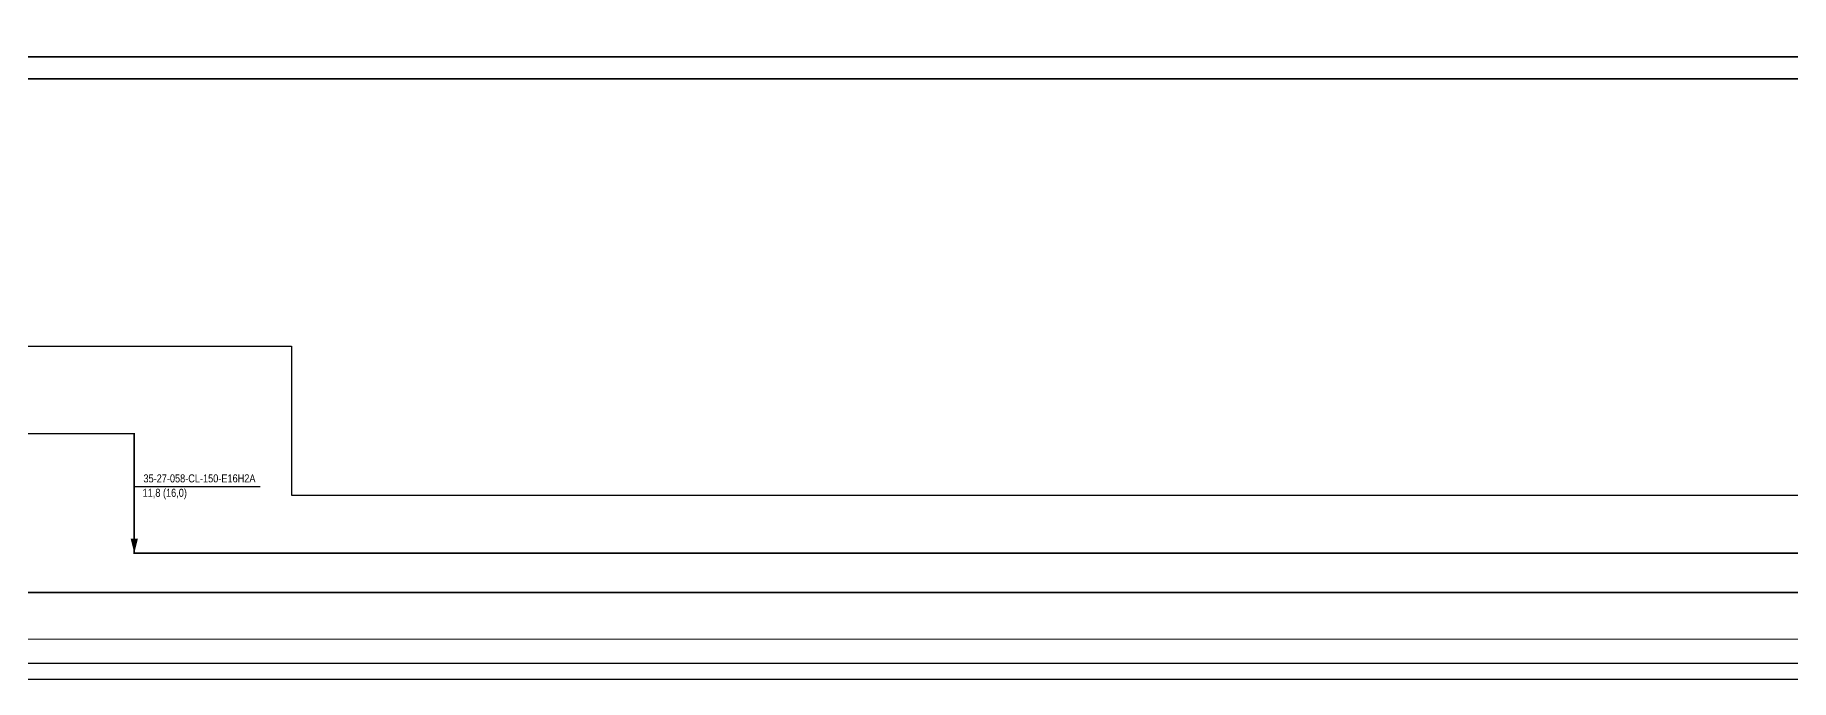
# Model space of a CAD drawing. Header units: millimetres. Extents: x -415 to 12957, y -5 to 599.
# Drawn here: x 1435 to 1983, y 0 to 201 of the extents above; entities that cross this region are included whole.
import ezdxf
from ezdxf.enums import TextEntityAlignment as Align

# ---------------------------------------------------------------- set-up
doc = ezdxf.new("R2010")
doc.units = ezdxf.units.MM
doc.header["$LTSCALE"] = 10
doc.header["$MEASUREMENT"] = 0
doc.layers.get('0').update_dxf_attribs({"linetype": 'CONTINUOUS'})
for name, color, linetype in [('P-A-SHEET', 3, 'CONTINUOUS'), ('P-COND', 4, 'CONTINUOUS'), ('P-INSTRU', 7, 'CONTINUOUS'), ('P-LINEPOS', 7, 'CONTINUOUS'), ('P-OTHER', 7, 'CONTINUOUS'), ('P-WATER', 3, 'CONTINUOUS')]:
    doc.layers.add(name, color=color, linetype=linetype)
doc.styles.add('ARIAL', font='ARIALN.TTF')
doc.styles.get("Standard").update_dxf_attribs({"font": 'ARIALN.TTF'})

# ---------------------------------------------------------------- blocks, each defined once
blk = doc.blocks.new('ARROW')
blk.add_solid([(-2.5, -1.25), (-2.5, 1.25), (2.5, 0)])
at = {"linetype": 'Continuous', "flags": 1}
blk.add_attdef('SYM_WIDTH', (0, 0), '', height=3, dxfattribs=at)
blk = doc.blocks.new('PPI_1100A')
at = {"color": 0, "linetype": 'ByBlock'}
blk.add_line((0, 0), (2, 0), dxfattribs=at)

msp = doc.modelspace()

# ---------------------------------------------------------------- linework, layer by layer
at = {"layer": 'P-A-SHEET', "color": 7, "const_width": 0.35}
for points in [[(-410, 0), (12952.06, 0), (12952.06, 594), (-410, 594)], [(-405, 5), (12947.06, 5), (12947.06, 589), (-405, 589)]]:
    msp.add_lwpolyline(points, close=True, dxfattribs=at)
at = {"layer": 'P-COND', "const_width": 0.5}
msp.add_lwpolyline([(-130.72, 27.08), (2740, 27.14), (2755, 27.14), (5492.84, 27.23), (5492.84, 295), (6065.89, 295), (6065.89, 213.23)], dxfattribs=at)
at = {"layer": 'P-COND', "linetype": 'Continuous', "const_width": 0.5}
for points in [[(1240.79, 194.36), (2334.91, 194.36), (2334.91, 200)], [(1248.29, 187.51), (2672.59, 187.53)], [(2529.99, 175), (2529.99, 39.42), (1465.42, 39.42)]]:
    msp.add_lwpolyline(points, dxfattribs=at)
at = {"layer": 'P-COND', "linetype": 'Continuous'}
msp.add_lwpolyline([(1465.67, 39.42, 0.5, 0.5, 0), (1465.67, 76.7, 0.5, 0.5, 0), (1400.65, 76.7, 0, 0, 0)], format="xyseb", dxfattribs=at)
at = {"layer": 'P-INSTRU'}
msp.add_lwpolyline([(1362.79, 103.98), (1514.84, 103.98), (1514.84, 57.5), (5356.15, 57.5), (5356.15, 287.5), (6120.51, 287.5)], dxfattribs=at)
at = {"layer": 'P-OTHER'}
msp.add_lwpolyline([(1465.67, 60.23), (1505.01, 60.23)], dxfattribs=at)
at = {"layer": 'P-WATER', "const_width": 0.35}
msp.add_lwpolyline([(-315, 12.5), (6789.82, 12.5)], dxfattribs=at)

# ---------------------------------------------------------------- block references
at = {"layer": 'P-COND', "linetype": 'Continuous', "xscale": -0.900000000000091, "yscale": 0.900000000000091, "zscale": 0.900000000000091, "rotation": 89.99999999999977}
msp.add_blockref('ARROW', (1465.67, 41.67), dxfattribs=at)
at = {"layer": 'P-LINEPOS', "color": 140}
msp.add_blockref('PPI_1100A', (1468.53, 60.23), dxfattribs=at)

# ---------------------------------------------------------------- texts
at = {"layer": 'P-LINEPOS', "color": 140, "style": 'ARIAL'}
for s, p in [('35-27-058-CL-150-E16H2A', (1468.53, 62.73)), ('11,8 (16,0)', (1468.26, 58.23))]:
    msp.add_text(s, height=2.5, dxfattribs=at).set_placement(p, align=Align.MIDDLE_LEFT)

doc.saveas('drawing.dxf')
